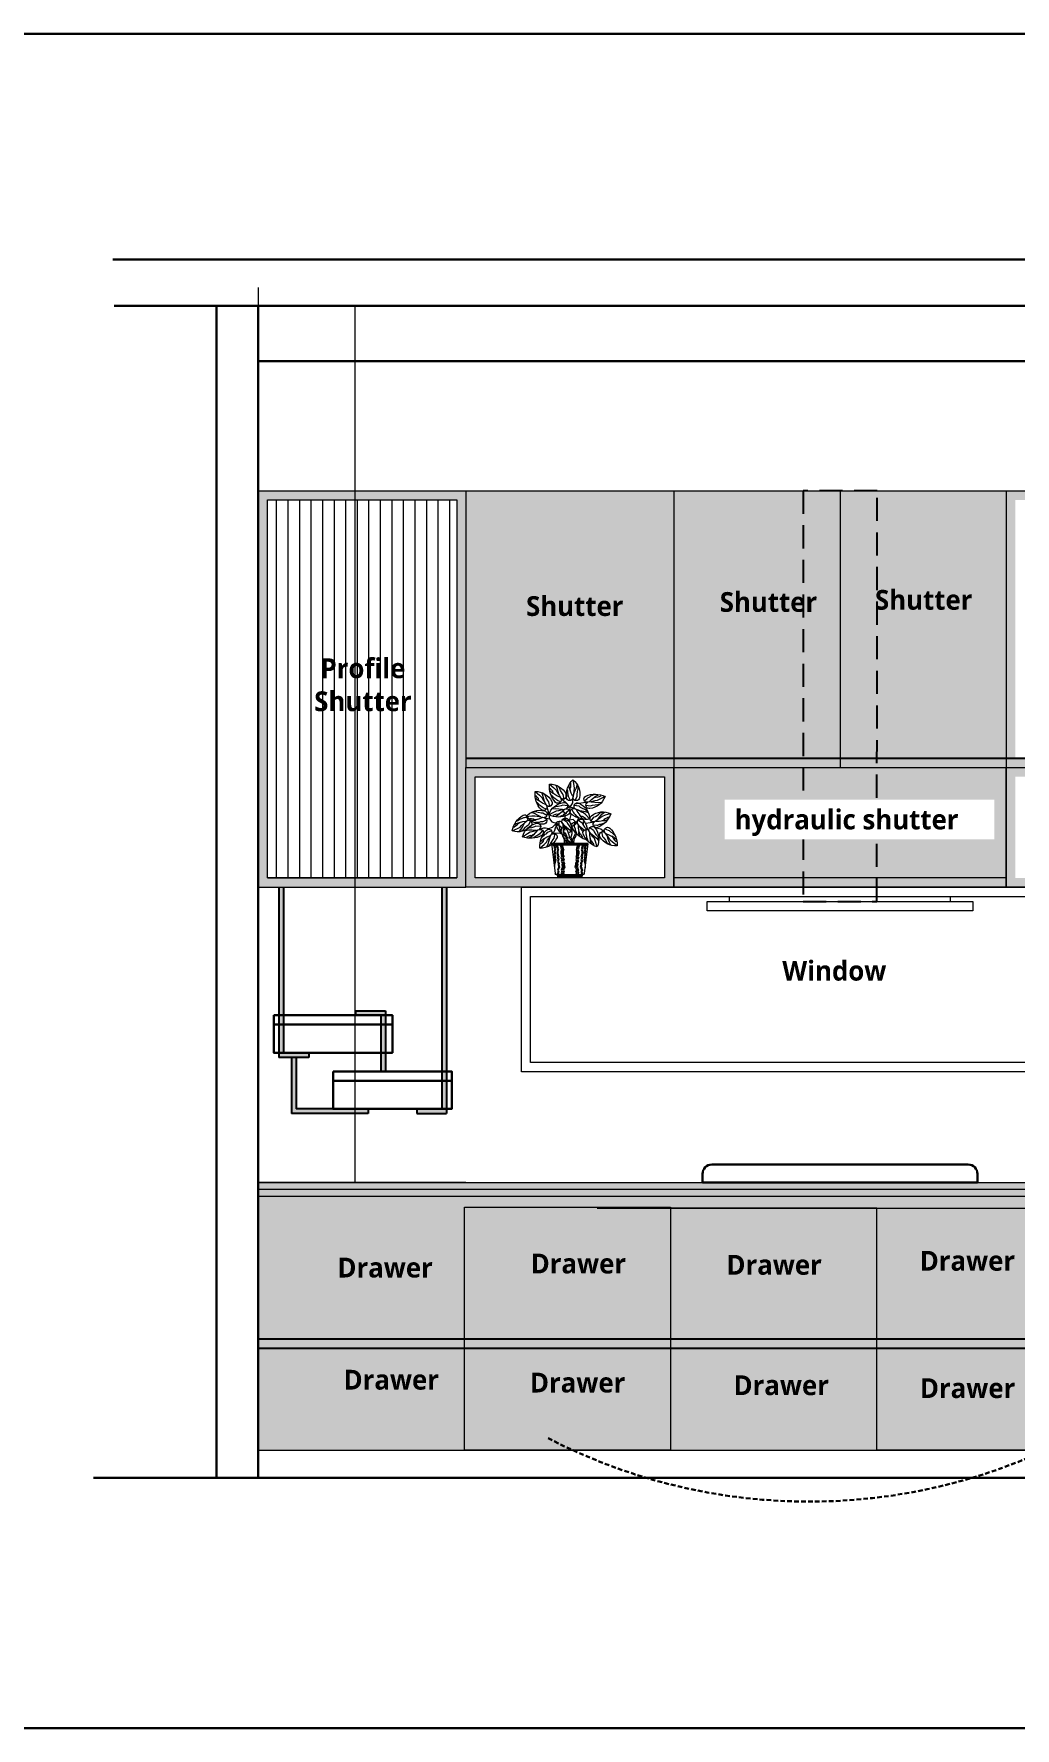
# Model space of a CAD drawing. Header units: millimetres. Extents: x 56222 to 3066687, y -650199 to -121287.
# Drawn here: x 136926.7 to 137033, y -183183.5 to -182999.9 of the extents above; entities that cross this region are included whole.
import ezdxf

# ---------------------------------------------------------------- set-up
doc = ezdxf.new("R2010")
doc.units = ezdxf.units.MM
doc.header["$MEASUREMENT"] = 0
doc.linetypes.add('DASHED', pattern=[0.75, 0.5, -0.25])
doc.linetypes.add('DASHED2', pattern=[0.375, 0.25, -0.125])
for name, color, linetype, lineweight in [('ELEVATION', 250, 'Continuous', 9), ('FIRST FLOOR ( DW_RAIL )', 7, 'Continuous', 9), ('FURNI', 25, 'Continuous', 5), ('FURNITURE', 32, 'Continuous', 9), ('furniture dimensions', 1, 'DASHED', 0), ('GROUND FLOOR  ( DIM )', 7, 'Continuous', 9), ('SECTION ( SLAB PLine )', 104, 'Continuous', 30), ('Text', 7, 'Continuous', 15), ('XX~SLAB ( BEAM )~ ( DIM )', 7, 'Continuous', 9)]:
    doc.layers.add(name, color=color, linetype=linetype, lineweight=lineweight)
doc.layers.add('hatch', color=250, linetype='Continuous', lineweight=9, transparency=0.5)
doc.layers.add('str coll', color=6, linetype='Continuous')
doc.styles.get("Standard").update_dxf_attribs({"font": 'arial.ttf', "height": 6})

# ---------------------------------------------------------------- blocks, each defined once
blk = doc.blocks.new('RH')
at = {"color": 251, "true_color": 0x636466}
for p, q in [((137588.9421, 17688.3348), (137589.1437, 17688.3348)), ((137588.9421, 17688.3348), (137588.9627, 17688.1676)), ((137588.9421, 17688.3303), (137589.1437, 17688.3303)), ((137588.9421, 17688.3259), (137589.1437, 17688.3259)), ((137589.1437, 17688.3348), (137589.1232, 17688.1676)), ((137588.9577, 17688.2147), (137588.9577, 17688.1997)), ((137589.1282, 17688.2147), (137589.1282, 17688.1997)), ((137588.9708, 17688.1603), (137589.1151, 17688.1603))]:
    blk.add_line(p, q, dxfattribs=at)
for points in [[(137589.0132, 17688.5747), (137589.001, 17688.5979), (137589.0017, 17688.6081), (137588.9998, 17688.6246), (137588.996, 17688.6398), (137588.9972, 17688.6537)], [(137589.0226, 17688.6087), (137589.0144, 17688.6271), (137589.0061, 17688.6455), (137589.0017, 17688.6626)], [(137589.0256, 17688.6903), (137589.0201, 17688.6588), (137589.0182, 17688.6417), (137589.0207, 17688.6296), (137589.0226, 17688.6087), (137589.0256, 17688.5897)], [(137589.0252, 17688.5973), (137589.034, 17688.6144), (137589.0404, 17688.6328), (137589.0442, 17688.6398), (137589.0455, 17688.6505), (137589.0455, 17688.6594)], [(137589.0391, 17688.629), (137589.0404, 17688.6429), (137589.0366, 17688.648), (137589.0366, 17688.6607), (137589.0366, 17688.6708)], [(137589.0738, 17688.5824), (137589.0785, 17688.6082), (137589.0853, 17688.6158), (137589.094, 17688.6299), (137589.1004, 17688.6443), (137589.11, 17688.6544)], [(137589.1549, 17688.6657), (137589.1311, 17688.6443), (137589.119, 17688.632), (137589.1136, 17688.621), (137589.1022, 17688.6034), (137589.0928, 17688.5865)], [(137589.1022, 17688.6034), (137589.107, 17688.6229), (137589.1119, 17688.6425), (137589.119, 17688.6587)], [(137588.8465, 17688.5963), (137588.8747, 17688.5811), (137588.8903, 17688.5739), (137588.9025, 17688.5726), (137588.923, 17688.5678), (137588.942, 17688.5647)], [(137588.923, 17688.5678), (137588.903, 17688.5657), (137588.8829, 17688.5637), (137588.8653, 17688.5648)], [(137588.9089, 17688.5898), (137588.8961, 17688.5954), (137588.8901, 17688.5934), (137588.878, 17688.5974), (137588.8684, 17688.6006)], [(137588.9524, 17688.5482), (137588.9265, 17688.5439), (137588.917, 17688.5477), (137588.9008, 17688.5511), (137588.8852, 17688.5522), (137588.8723, 17688.5578)], [(137588.9346, 17688.5667), (137588.9212, 17688.5805), (137588.9057, 17688.5922), (137588.9003, 17688.598), (137588.8904, 17688.6026), (137588.882, 17688.6054)], [(137588.9602, 17688.5719), (137588.9464, 17688.5862), (137588.9424, 17688.5902), (137588.9314, 17688.5951), (137588.9261, 17688.5995), (137588.9167, 17688.6033), (137588.9073, 17688.6071)], [(137588.942, 17688.5647), (137589.0153, 17688.5539)], [(137589.0256, 17688.5897), (137589.0278, 17688.5616), (137589.0321, 17688.5529), (137589.0429, 17688.5386), (137589.0436, 17688.5171), (137589.0364, 17688.497), (137589.0452, 17688.4584)], [(137589.0382, 17688.5747), (137589.0474, 17688.5922), (137589.0499, 17688.5973), (137589.0512, 17688.6093), (137589.0537, 17688.6157), (137589.0543, 17688.6258), (137589.055, 17688.636)], [(137589.0928, 17688.5865), (137589.0639, 17688.5642), (137589.0429, 17688.5386)], [(137589.0934, 17688.567), (137589.1115, 17688.5751), (137589.1166, 17688.5775), (137589.125, 17688.5862), (137589.1309, 17688.5896), (137589.1377, 17688.5972), (137589.1445, 17688.6048)], [(137589.0971, 17688.5928), (137589.1147, 17688.6008), (137589.131, 17688.6113), (137589.1383, 17688.6145), (137589.146, 17688.6222), (137589.1515, 17688.6291)], [(137589.1277, 17688.6091), (137589.1373, 17688.6193), (137589.1374, 17688.6257), (137589.1453, 17688.6356), (137589.1515, 17688.6436)], [(137589.1537, 17688.5418), (137589.1585, 17688.5676), (137589.1652, 17688.5752), (137589.1739, 17688.5893), (137589.1803, 17688.6037), (137589.1899, 17688.6139)], [(137589.2349, 17688.6251), (137589.211, 17688.6037), (137589.1989, 17688.5914), (137589.1935, 17688.5804), (137589.1821, 17688.5628), (137589.1727, 17688.5459)], [(137589.1733, 17688.5264), (137589.1914, 17688.5345), (137589.1965, 17688.5369), (137589.205, 17688.5456), (137589.2109, 17688.5491), (137589.2176, 17688.5566), (137589.2244, 17688.5642)], [(137589.177, 17688.5522), (137589.1946, 17688.5602), (137589.2109, 17688.5708), (137589.2182, 17688.5739), (137589.2259, 17688.5816), (137589.2314, 17688.5886)], [(137589.1821, 17688.5628), (137589.187, 17688.5823), (137589.1918, 17688.6019), (137589.1989, 17688.6181)], [(137589.2076, 17688.5685), (137589.2172, 17688.5787), (137589.2173, 17688.5851), (137589.2252, 17688.595), (137589.2314, 17688.603)], [(137588.8147, 17688.501), (137588.8453, 17688.4919), (137588.8615, 17688.4859), (137588.8711, 17688.4783), (137588.889, 17688.4672), (137588.9046, 17688.456)], [(137588.8634, 17688.4615), (137588.8504, 17688.4666), (137588.8476, 17688.4723), (137588.8362, 17688.478), (137588.8272, 17688.4826)], [(137588.898, 17688.4598), (137588.8788, 17688.4595), (137588.8595, 17688.4621), (137588.8515, 17688.4618), (137588.8413, 17688.4655), (137588.8334, 17688.4695)], [(137588.889, 17688.4672), (137588.8762, 17688.4828), (137588.8635, 17688.4984), (137588.8502, 17688.5101)], [(137588.9236, 17688.4604), (137588.9083, 17688.4817), (137588.8989, 17688.4856), (137588.8851, 17688.4947), (137588.8732, 17688.5049), (137588.8601, 17688.5101)], [(137588.9308, 17688.4712), (137588.9534, 17688.4938), (137588.9664, 17688.5052), (137588.9777, 17688.51), (137588.996, 17688.5204), (137589.0133, 17688.5288)], [(137588.996, 17688.5204), (137588.9762, 17688.5167), (137588.9564, 17688.5129), (137588.9398, 17688.5068)], [(137589.0185, 17688.5476), (137588.9925, 17688.5443), (137588.9845, 17688.5379), (137588.9699, 17688.5301), (137588.9552, 17688.5245), (137588.9445, 17688.5155)], [(137588.9948, 17688.4653), (137588.9735, 17688.4499), (137588.9695, 17688.4406), (137588.9605, 17688.4267), (137588.9503, 17688.4148), (137588.9498, 17688.4135)], [(137588.9887, 17688.4953), (137588.978, 17688.4862), (137588.9717, 17688.4865), (137588.9613, 17688.4792), (137588.953, 17688.4734)], [(137589.0068, 17688.5248), (137588.9978, 17688.5078), (137588.9864, 17688.492), (137588.9828, 17688.4849), (137588.9747, 17688.4777), (137588.9674, 17688.4726)], [(137589.0429, 17688.3947), (137589.0274, 17688.4328), (137589.0092, 17688.445), (137588.991, 17688.4814)], [(137589.0328, 17688.5271), (137589.0236, 17688.5095), (137589.0209, 17688.5045), (137589.0118, 17688.4966), (137589.008, 17688.4909), (137589.0001, 17688.4846), (137588.9921, 17688.4783)], [(137588.9992, 17688.4463), (137589.0234, 17688.4692), (137589.0438, 17688.4646)], [(137589.0133, 17688.5288), (137589.0429, 17688.5386), (137589.0649, 17688.528)], [(137589.0811, 17688.471), (137589.0599, 17688.4556), (137589.0559, 17688.4463), (137589.0468, 17688.4324), (137589.0366, 17688.4205), (137589.0315, 17688.4074)], [(137589.0427, 17688.4551), (137589.0679, 17688.4692), (137589.0679, 17688.5036), (137589.0841, 17688.5177)], [(137589.0466, 17688.5213), (137589.06, 17688.5067), (137589.0639, 17688.5026), (137589.0748, 17688.4974), (137589.0799, 17688.4928), (137589.0893, 17688.4888), (137589.0986, 17688.4848)], [(137589.055, 17688.5448), (137589.081, 17688.5484), (137589.0903, 17688.5444), (137589.1064, 17688.5406), (137589.1221, 17688.5391), (137589.1348, 17688.5332)], [(137589.1596, 17688.4941), (137589.1318, 17688.51), (137589.1164, 17688.5175), (137589.1042, 17688.5192), (137589.0838, 17688.5245), (137589.0649, 17688.528)], [(137589.0722, 17688.5259), (137589.0854, 17688.5118), (137589.1005, 17688.4996), (137589.1058, 17688.4937), (137589.1155, 17688.4889), (137589.1239, 17688.4859)], [(137589.0838, 17688.5245), (137589.1039, 17688.526), (137589.124, 17688.5276), (137589.1416, 17688.526)], [(137589.0974, 17688.5021), (137589.1101, 17688.4962), (137589.1161, 17688.4981), (137589.1281, 17688.4938), (137589.1376, 17688.4904)], [(137589.1851, 17688.4794), (137589.1553, 17688.4724), (137589.1434, 17688.4555), (137589.1078, 17688.4447), (137589.1214, 17688.4254), (137589.1289, 17688.4022), (137589.1444, 17688.3865)], [(137589.1727, 17688.5459), (137589.163, 17688.5137), (137589.1553, 17688.4724)], [(137589.1695, 17688.4911), (137589.1922, 17688.5043), (137589.2023, 17688.5042), (137589.2187, 17688.5069), (137589.2337, 17688.5115), (137589.2477, 17688.5109)], [(137589.1708, 17688.4661), (137589.1888, 17688.4578), (137589.1939, 17688.4555), (137589.206, 17688.4548), (137589.2125, 17688.4526), (137589.2227, 17688.4525), (137589.2328, 17688.4524)], [(137589.2856, 17688.4844), (137589.2539, 17688.4884), (137589.2367, 17688.4894), (137589.2248, 17688.4863), (137589.204, 17688.4833), (137589.1851, 17688.4794)], [(137589.1927, 17688.4802), (137589.2103, 17688.4722), (137589.2289, 17688.4668), (137589.2361, 17688.4633), (137589.2469, 17688.4626), (137589.2558, 17688.463)], [(137589.204, 17688.4833), (137589.2219, 17688.4925), (137589.2399, 17688.5016), (137589.2568, 17688.5069)], [(137589.2251, 17688.4679), (137589.2391, 17688.4673), (137589.2439, 17688.4713), (137589.2566, 17688.472), (137589.2667, 17688.4725)], [(137589.2612, 17688.4609), (137589.2732, 17688.4376), (137589.2819, 17688.4323), (137589.2943, 17688.4212), (137589.3046, 17688.4094), (137589.3167, 17688.4024)], [(137589.2755, 17688.4813), (137589.2952, 17688.4788), (137589.3008, 17688.4779), (137589.3114, 17688.4721), (137589.318, 17688.4705), (137589.3267, 17688.4652), (137589.3353, 17688.4599)], [(137589.363, 17688.4047), (137589.334, 17688.4182), (137589.3189, 17688.4265), (137589.3105, 17688.4355), (137589.2944, 17688.4491), (137589.2806, 17688.4625)], [(137588.7795, 17688.3223), (137588.8048, 17688.3419), (137588.8177, 17688.3533), (137588.824, 17688.3639), (137588.8366, 17688.3807), (137588.8472, 17688.3968)], [(137588.8108, 17688.3767), (137588.8004, 17688.3673), (137588.7998, 17688.361), (137588.7913, 17688.3516), (137588.7845, 17688.3441)], [(137588.8424, 17688.3908), (137588.8243, 17688.3841), (137588.8073, 17688.3748), (137588.7998, 17688.3722), (137588.7916, 17688.365), (137588.7856, 17688.3585)], [(137588.848, 17688.4163), (137588.8294, 17688.4095), (137588.8241, 17688.4075), (137588.815, 17688.3994), (137588.8089, 17688.3964), (137588.8016, 17688.3893), (137588.7943, 17688.3822)], [(137588.8366, 17688.3807), (137588.8304, 17688.3615), (137588.8241, 17688.3423), (137588.8159, 17688.3267)], [(137588.8665, 17688.3995), (137588.8598, 17688.3741), (137588.8525, 17688.367), (137588.8429, 17688.3536), (137588.8355, 17688.3397), (137588.8251, 17688.3303)], [(137588.8472, 17688.3968), (137588.8696, 17688.4146), (137588.9024, 17688.4222)], [(137588.9124, 17688.438), (137588.8926, 17688.4377), (137588.8869, 17688.4377), (137588.8756, 17688.4419), (137588.8688, 17688.4425), (137588.8595, 17688.4465), (137588.8501, 17688.4505)], [(137588.9313, 17688.4245), (137588.9101, 17688.4091), (137588.9061, 17688.3998), (137588.8971, 17688.3859), (137588.8869, 17688.374), (137588.8818, 17688.3609)], [(137588.9246, 17688.3898), (137588.909, 17688.3771), (137588.8934, 17688.3643), (137588.8818, 17688.351)], [(137588.8908, 17688.3155), (137588.8999, 17688.3462), (137588.9059, 17688.3623), (137588.9135, 17688.372), (137588.9246, 17688.3898), (137588.9358, 17688.4055)], [(137588.9553, 17688.4467), (137588.9526, 17688.449), (137588.9046, 17688.456)], [(137588.932, 17688.3989), (137588.9323, 17688.3796), (137588.9297, 17688.3604), (137588.93, 17688.3524), (137588.9263, 17688.3422), (137588.9224, 17688.3343)], [(137588.9537, 17688.4133), (137588.9541, 17688.3935), (137588.9541, 17688.3879), (137588.9499, 17688.3765), (137588.9493, 17688.3697), (137588.9453, 17688.3604), (137588.9414, 17688.351)], [(137588.9543, 17688.3563), (137588.9577, 17688.368)], [(137588.988, 17688.4307), (137588.9724, 17688.4179), (137588.9623, 17688.4096)], [(137588.9669, 17688.4366), (137588.9667, 17688.4369), (137588.9667, 17688.4571)], [(137588.9684, 17688.4008), (137588.9693, 17688.4032), (137588.9769, 17688.4128), (137588.988, 17688.4307), (137588.9992, 17688.4463)], [(137588.9937, 17688.4051), (137588.9886, 17688.3921), (137588.9829, 17688.3893), (137588.9773, 17688.3779), (137588.9727, 17688.3688)], [(137588.9954, 17688.4397), (137588.9957, 17688.4205), (137588.9931, 17688.4012), (137588.9934, 17688.3932), (137588.9897, 17688.383), (137588.9858, 17688.3751)], [(137589.0171, 17688.4541), (137589.0175, 17688.4344), (137589.0175, 17688.4287), (137589.0133, 17688.4173), (137589.0127, 17688.4105), (137589.0087, 17688.4012), (137589.0048, 17688.3918)], [(137589.0056, 17688.3937), (137589.0087, 17688.3769), (137589.0201, 17688.3586), (137589.021, 17688.3348)], [(137589.0286, 17688.3538), (137589.0112, 17688.3904), (137589.0085, 17688.392)], [(137589.0156, 17688.3345), (137589.0286, 17688.3538), (137589.0371, 17688.37)], [(137589.0744, 17688.4363), (137589.0588, 17688.4236), (137589.0432, 17688.4108), (137589.0315, 17688.3975)], [(137589.0406, 17688.362), (137589.0497, 17688.3927), (137589.0556, 17688.4088), (137589.0633, 17688.4185), (137589.0744, 17688.4363), (137589.0856, 17688.452)], [(137589.0453, 17688.3359), (137589.0504, 17688.3428), (137589.0583, 17688.3624), (137589.0712, 17688.3649), (137589.0813, 17688.375)], [(137589.0523, 17688.3333), (137589.078, 17688.3682), (137589.0902, 17688.4005), (137589.0861, 17688.4227), (137589.1145, 17688.445)], [(137589.0558, 17688.3681), (137589.0579, 17688.364), (137589.0629, 17688.3443), (137589.0629, 17688.3351)], [(137589.0801, 17688.4108), (137589.075, 17688.3978), (137589.0693, 17688.3949), (137589.0636, 17688.3836), (137589.0591, 17688.3745)], [(137589.0643, 17688.3769), (137589.0942, 17688.3904), (137589.1266, 17688.3924), (137589.1387, 17688.3843)], [(137589.0679, 17688.4066), (137589.076, 17688.4349), (137589.0902, 17688.4591)], [(137589.0817, 17688.4454), (137589.082, 17688.4261), (137589.0795, 17688.4069), (137589.0798, 17688.3989), (137589.0761, 17688.3887), (137589.0721, 17688.3808)], [(137589.1035, 17688.4598), (137589.1039, 17688.44), (137589.1039, 17688.4344), (137589.0996, 17688.423), (137589.0991, 17688.4162), (137589.0951, 17688.4069), (137589.0911, 17688.3975)], [(137589.2134, 17688.413), (137589.1868, 17688.4224), (137589.1772, 17688.4219), (137589.1597, 17688.4178), (137589.1397, 17688.4258), (137589.1242, 17688.4405), (137589.1108, 17688.4456)], [(137589.1252, 17688.39), (137589.1307, 17688.3644), (137589.1377, 17688.357), (137589.1468, 17688.3431), (137589.1536, 17688.329), (137589.1635, 17688.3191)], [(137589.1444, 17688.406), (137589.1627, 17688.3984), (137589.1679, 17688.3961), (137589.1766, 17688.3877), (137589.1826, 17688.3845), (137589.1896, 17688.3771), (137589.1965, 17688.3697)], [(137589.2088, 17688.3091), (137589.1843, 17688.3298), (137589.1719, 17688.3417), (137589.1661, 17688.3526), (137589.1542, 17688.3699), (137589.1444, 17688.3865)], [(137589.1489, 17688.3803), (137589.1667, 17688.3728), (137589.1833, 17688.3628), (137589.1907, 17688.3598), (137589.1986, 17688.3524), (137589.2042, 17688.3456)], [(137589.1542, 17688.3699), (137589.1596, 17688.3505), (137589.1651, 17688.3311), (137589.1726, 17688.3151)], [(137589.1946, 17688.4076), (137589.207, 17688.3921), (137589.2106, 17688.3878), (137589.2211, 17688.3818), (137589.2259, 17688.3769), (137589.235, 17688.3722), (137589.244, 17688.3676)], [(137589.2047, 17688.4305), (137589.2308, 17688.4323), (137589.2399, 17688.4276), (137589.2557, 17688.4227), (137589.2712, 17688.4201), (137589.2835, 17688.4134)], [(137589.3055, 17688.3726), (137589.2789, 17688.3904), (137589.264, 17688.399), (137589.252, 17688.4015), (137589.232, 17688.4082), (137589.2134, 17688.413)], [(137589.2206, 17688.4104), (137589.2327, 17688.3954), (137589.247, 17688.3822), (137589.2518, 17688.3759), (137589.2612, 17688.3705), (137589.2693, 17688.3669)], [(137589.232, 17688.4082), (137589.2522, 17688.4084), (137589.2723, 17688.4085), (137589.2898, 17688.4057)], [(137589.244, 17688.3849), (137589.2563, 17688.3782), (137589.2624, 17688.3796), (137589.274, 17688.3745), (137589.2833, 17688.3704)], [(137589.2866, 17688.4577), (137589.3057, 17688.4551), (137589.3244, 17688.4498), (137589.3323, 17688.4489), (137589.3418, 17688.4437), (137589.3491, 17688.4386)], [(137589.2944, 17688.4491), (137589.3048, 17688.4317), (137589.3151, 17688.4144), (137589.3265, 17688.401)], [(137589.3205, 17688.4509), (137589.3327, 17688.4439), (137589.3346, 17688.4379), (137589.345, 17688.4306), (137589.3533, 17688.4248)], [(137588.9303, 17688.3643), (137588.9252, 17688.3513), (137588.9195, 17688.3484), (137588.9139, 17688.3371), (137588.9093, 17688.328)], [(137588.9516, 17688.3234), (137588.957, 17688.3148), (137588.9538, 17688.3094), (137588.9575, 17688.2996), (137588.9543, 17688.2899), (137588.957, 17688.2791), (137588.9527, 17688.2705), (137588.957, 17688.2618), (137588.9538, 17688.2488), (137588.9592, 17688.2413), (137588.9555, 17688.2258)], [(137588.9565, 17688.3256), (137588.9619, 17688.3169), (137588.9586, 17688.3115), (137588.9624, 17688.3018), (137588.9592, 17688.2921), (137588.9619, 17688.2813), (137588.9575, 17688.2726), (137588.9619, 17688.264), (137588.9586, 17688.251), (137588.964, 17688.2434), (137588.957, 17688.2136)], [(137588.9666, 17688.3259), (137588.972, 17688.3097), (137588.9708, 17688.3062), (137588.9743, 17688.2998), (137588.9708, 17688.2922), (137588.9708, 17688.2823), (137588.972, 17688.2695), (137588.9761, 17688.2619), (137588.9714, 17688.2561), (137588.9761, 17688.2433), (137588.9726, 17688.2357), (137588.9778, 17688.2246), (137588.9766, 17688.2159), (137588.9801, 17688.2037), (137588.9761, 17688.1967), (137588.9726, 17688.1868), (137588.9766, 17688.1792), (137588.9726, 17688.1734), (137588.9755, 17688.1675), (137588.9702, 17688.164), (137588.9726, 17688.1606)], [(137588.9712, 17688.3259), (137588.9766, 17688.3097), (137588.9755, 17688.3062), (137588.979, 17688.2998), (137588.9755, 17688.2922), (137588.9755, 17688.2823), (137588.9766, 17688.2695), (137588.9807, 17688.2619), (137588.9761, 17688.2561), (137588.9807, 17688.2433), (137588.9772, 17688.2357), (137588.9825, 17688.2246), (137588.9813, 17688.2159), (137588.9848, 17688.2037), (137588.9807, 17688.1967), (137588.9772, 17688.1868), (137588.9813, 17688.1792), (137588.9772, 17688.1734), (137588.9801, 17688.1675), (137588.9749, 17688.164), (137588.9772, 17688.1606)], [(137588.9878, 17688.3259), (137588.9932, 17688.3097), (137588.9921, 17688.3062), (137588.9956, 17688.2998), (137588.9921, 17688.2922), (137588.9921, 17688.2823), (137588.9932, 17688.2695), (137588.9973, 17688.2619), (137588.9926, 17688.2561), (137588.9973, 17688.2433), (137588.9938, 17688.2357), (137588.9991, 17688.2246), (137588.9979, 17688.2159), (137589.0014, 17688.2037), (137588.9973, 17688.1967), (137588.9938, 17688.1868), (137588.9979, 17688.1792), (137588.9938, 17688.1734), (137588.9967, 17688.1675), (137588.9915, 17688.164), (137588.9938, 17688.1606)], [(137588.9954, 17688.3259), (137589.0008, 17688.3097), (137588.9996, 17688.3062), (137589.0031, 17688.2998), (137588.9996, 17688.2922), (137588.9996, 17688.2823), (137589.0008, 17688.2695), (137589.0049, 17688.2619), (137589.0002, 17688.2561), (137589.0049, 17688.2433), (137589.0014, 17688.2357), (137589.0066, 17688.2246), (137589.0055, 17688.2159), (137589.009, 17688.2037), (137589.0049, 17688.1967), (137589.0014, 17688.1868), (137589.0055, 17688.1792), (137589.0014, 17688.1734), (137589.0043, 17688.1675), (137588.9991, 17688.164), (137589.0014, 17688.1606)], [(137589.0001, 17688.3259), (137589.0055, 17688.3097), (137589.0043, 17688.3062), (137589.0078, 17688.2998), (137589.0043, 17688.2922), (137589.0043, 17688.2823), (137589.0055, 17688.2695), (137589.0096, 17688.2619), (137589.0049, 17688.2561), (137589.0096, 17688.2433), (137589.0061, 17688.2357), (137589.0113, 17688.2246), (137589.0101, 17688.2159), (137589.0136, 17688.2037), (137589.0096, 17688.1967), (137589.0061, 17688.1868), (137589.0101, 17688.1792), (137589.0061, 17688.1734), (137589.009, 17688.1675), (137589.0037, 17688.164), (137589.0061, 17688.1606)], [(137589.021, 17688.3348), (137589.0218, 17688.3354)], [(137589.0406, 17688.362), (137589.0327, 17688.346), (137589.03, 17688.3348)], [(137589.0376, 17688.342), (137589.0368, 17688.3348)], [(137589.073, 17688.3512), (137589.0703, 17688.3288), (137589.0704, 17688.3282)], [(137589.0841, 17688.3259), (137589.0787, 17688.3097), (137589.0799, 17688.3062), (137589.0764, 17688.2998), (137589.0799, 17688.2922), (137589.0799, 17688.2823), (137589.0787, 17688.2695), (137589.0746, 17688.2619), (137589.0793, 17688.2561), (137589.0746, 17688.2433), (137589.0781, 17688.2357), (137589.0729, 17688.2246), (137589.074, 17688.2159), (137589.0705, 17688.2037), (137589.0746, 17688.1967), (137589.0781, 17688.1868), (137589.074, 17688.1792), (137589.0781, 17688.1734), (137589.0752, 17688.1675), (137589.0805, 17688.164), (137589.0781, 17688.1606)], [(137589.0763, 17688.3649), (137589.0737, 17688.351), (137589.0744, 17688.3428), (137589.0712, 17688.3359)], [(137589.0888, 17688.3259), (137589.0834, 17688.3097), (137589.0845, 17688.3062), (137589.081, 17688.2998), (137589.0845, 17688.2922), (137589.0845, 17688.2823), (137589.0834, 17688.2695), (137589.0793, 17688.2619), (137589.0839, 17688.2561), (137589.0793, 17688.2433), (137589.0828, 17688.2357), (137589.0775, 17688.2246), (137589.0787, 17688.2159), (137589.0752, 17688.2037), (137589.0793, 17688.1967), (137589.0828, 17688.1868), (137589.0787, 17688.1792), (137589.0828, 17688.1734), (137589.0799, 17688.1675), (137589.0851, 17688.164), (137589.0828, 17688.1606)], [(137589.0964, 17688.3259), (137589.0909, 17688.3097), (137589.0921, 17688.3062), (137589.0886, 17688.2998), (137589.0921, 17688.2922), (137589.0921, 17688.2823), (137589.0909, 17688.2695), (137589.0869, 17688.2619), (137589.0915, 17688.2561), (137589.0869, 17688.2433), (137589.0904, 17688.2357), (137589.0851, 17688.2246), (137589.0863, 17688.2159), (137589.0828, 17688.2037), (137589.0869, 17688.1967), (137589.0904, 17688.1868), (137589.0863, 17688.1792), (137589.0904, 17688.1734), (137589.0874, 17688.1675), (137589.0927, 17688.164), (137589.0904, 17688.1606)], [(137589.1129, 17688.3259), (137589.1075, 17688.3097), (137589.1087, 17688.3062), (137589.1052, 17688.2998), (137589.1087, 17688.2922), (137589.1087, 17688.2823), (137589.1075, 17688.2695), (137589.1034, 17688.2619), (137589.1081, 17688.2561), (137589.1034, 17688.2433), (137589.1069, 17688.2357), (137589.1017, 17688.2246), (137589.1029, 17688.2159), (137589.0994, 17688.2037), (137589.1034, 17688.1967), (137589.1069, 17688.1868), (137589.1029, 17688.1792), (137589.1069, 17688.1734), (137589.104, 17688.1675), (137589.1093, 17688.164), (137589.1069, 17688.1606)], [(137589.1176, 17688.3259), (137589.1122, 17688.3097), (137589.1134, 17688.3062), (137589.1099, 17688.2998), (137589.1134, 17688.2922), (137589.1134, 17688.2823), (137589.1122, 17688.2695), (137589.1081, 17688.2619), (137589.1128, 17688.2561), (137589.1081, 17688.2433), (137589.1116, 17688.2357), (137589.1064, 17688.2246), (137589.1075, 17688.2159), (137589.104, 17688.2037), (137589.1081, 17688.1967), (137589.1116, 17688.1868), (137589.1075, 17688.1792), (137589.1116, 17688.1734), (137589.1087, 17688.1675), (137589.1139, 17688.164), (137589.1116, 17688.1606)], [(137589.1277, 17688.3256), (137589.1223, 17688.3169), (137589.1255, 17688.3115), (137589.1218, 17688.3018), (137589.125, 17688.2921), (137589.1223, 17688.2813), (137589.1266, 17688.2726), (137589.1223, 17688.264), (137589.1255, 17688.251), (137589.1201, 17688.2434), (137589.1272, 17688.2136)], [(137589.1326, 17688.3234), (137589.1272, 17688.3148), (137589.1304, 17688.3094), (137589.1266, 17688.2996), (137589.1299, 17688.2899), (137589.1272, 17688.2791), (137589.1315, 17688.2705), (137589.1272, 17688.2618), (137589.1304, 17688.2488), (137589.125, 17688.2413), (137589.1287, 17688.2258)], [(137589.1799, 17688.3649), (137589.1898, 17688.355), (137589.1901, 17688.3486), (137589.1982, 17688.3389), (137589.2047, 17688.3311)]]:
    blk.add_lwpolyline(points, dxfattribs=at)
for points in [[(137589.041, 17688.3424, 0.139974), (137589.0626, 17688.3716)], [(137589.03, 17688.3348, -0.287945), (137589.044, 17688.3425, -0.484187)]]:
    blk.add_lwpolyline(points, format="xyb", dxfattribs=at)
for points in [[(137588.9738, 17688.1603), (137588.9738, 17688.1565, 0.269011), (137588.9806, 17688.1433), (137589.1036, 17688.1433, 0.269011), (137589.1104, 17688.1565), (137589.1104, 17688.1603)], [(137588.9772, 17688.1569), (137588.9772, 17688.1564, 0.24889), (137588.9816, 17688.1467), (137589.1025, 17688.1467, 0.24889), (137589.107, 17688.1564), (137589.107, 17688.1569)]]:
    blk.add_lwpolyline(points, format="xyb", close=True, dxfattribs=at)
for centre, radius, start, end in [((137589.0867, 17688.6104), 0.1006, 127.41045, 191.89887), ((137588.938, 17688.6018), 0.1245, 354.40697, 45.28532), ((137589.1537, 17688.5651), 0.1006, 89.28598, 153.7744), ((137589.0314, 17688.6502), 0.1245, 316.2825, 7.16085), ((137588.903, 17688.4854), 0.1245, 66.13793, 117.01628), ((137588.9415, 17688.6293), 0.1006, 199.14142, 263.62983), ((137588.9335, 17688.5479), 0.0189, 260.34384, 63.11809), ((137589.0312, 17688.4668), 0.1006, 112.98355, 177.47196), ((137588.9454, 17688.5827), 0.0183, 259.37325, 64.08869), ((137589.007, 17688.5925), 0.0189, 188.61288, 351.38712), ((137589.0003, 17688.5425), 0.0189, 313.49529, 116.26954), ((137589.0438, 17688.5921), 0.0183, 187.64228, 352.35772), ((137589.0738, 17688.5446), 0.0189, 78.93765, 241.7119), ((137589.0799, 17688.6003), 0.0189, 150.48841, 313.26266), ((137589.0639, 17688.4635), 0.1006, 17.73522, 82.22364), ((137589.1086, 17688.5772), 0.0183, 149.51781, 314.23325), ((137589.1598, 17688.5597), 0.0189, 150.48841, 313.26266), ((137589.2336, 17688.5245), 0.1006, 89.28598, 153.7744), ((137589.1113, 17688.6096), 0.1245, 316.2825, 7.16085), ((137588.8587, 17688.4106), 0.1006, 51.4742, 115.96262), ((137588.933, 17688.5397), 0.1245, 198.08776, 248.96611), ((137588.9105, 17688.4739), 0.0189, 251.98595, 54.76019), ((137588.9532, 17688.5937), 0.1245, 259.5971, 310.47545), ((137589.0446, 17688.4005), 0.1006, 141.56328, 173.15893), ((137588.9813, 17688.4521), 0.0189, 342.07502, 144.84927), ((137589.0217, 17688.5125), 0.0183, 312.52469, 117.24013), ((137589.131, 17688.4062), 0.1006, 141.56328, 206.05169), ((137589.0611, 17688.5101), 0.0183, 77.96705, 242.68249), ((137589.0676, 17688.4578), 0.0189, 342.07502, 144.84927), ((137589.1058, 17688.6064), 0.1245, 244.73174, 295.61009), ((137589.187, 17688.4981), 0.0189, 101.46123, 264.23547), ((137589.1885, 17688.5366), 0.0183, 149.51781, 314.23325), ((137589.1885, 17688.4613), 0.0183, 100.49063, 265.20607), ((137589.2089, 17688.4194), 0.1006, 40.2588, 104.74722), ((137589.1929, 17688.5675), 0.1245, 267.25532, 318.13367), ((137589.2722, 17688.4456), 0.0189, 63.56473, 226.33897), ((137589.293, 17688.4759), 0.0183, 62.59413, 227.30957), ((137589.2402, 17688.3838), 0.1245, 9.66653, 60.54488), ((137588.9038, 17688.3289), 0.1245, 132.15049, 183.02884), ((137588.788, 17688.4225), 0.1006, 265.15398, 329.64239), ((137588.8321, 17688.4072), 0.0183, 325.38581, 130.10124), ((137588.8591, 17688.3821), 0.0189, 326.3564, 129.13065), ((137588.9812, 17688.3597), 0.1006, 141.56328, 206.05169), ((137588.8943, 17688.4408), 0.0183, 251.01535, 55.73079), ((137588.852, 17688.4338), 0.1245, 288.17683, 339.05518), ((137588.9178, 17688.4113), 0.0189, 342.07502, 144.84927), ((137588.951, 17688.3952), 0.0183, 341.10442, 145.81986), ((137588.9154, 17688.4746), 0.1245, 288.17683, 339.05518), ((137589.0144, 17688.436), 0.0183, 341.10442, 145.81986), ((137589.0018, 17688.4803), 0.1245, 288.17683, 339.05518), ((137589.1007, 17688.4417), 0.0183, 341.10442, 145.81986), ((137589.1319, 17688.3724), 0.0189, 48.38551, 211.15976), ((137589.1599, 17688.3962), 0.0183, 47.41492, 212.13036), ((137589.0848, 17688.3211), 0.1245, 354.48732, 45.36567), ((137589.2083, 17688.3954), 0.0183, 73.95277, 238.66821), ((137589.2597, 17688.4884), 0.1245, 240.71746, 291.59581), ((137589.2235, 17688.429), 0.0189, 74.92337, 237.69762), ((137589.2078, 17688.3488), 0.1006, 13.72094, 78.20936), ((137589.3327, 17688.5006), 0.1006, 223.05298, 287.5414), ((137589.0446, 17688.4005), 0.1006, 203.60098, 206.05169), ((137589.2046, 17688.4096), 0.1006, 207.87377, 272.36219), ((137588.9708, 17688.1685), 0.00816, 186.20577, 270), ((137589.1151, 17688.1685), 0.00816, 270, 353.79423)]:
    blk.add_arc(centre, radius, start, end, dxfattribs=at)

msp = doc.modelspace()

# ---------------------------------------------------------------- hatches: boundary and pattern name
at = {"layer": 'FURNITURE', "lineweight": 0, "true_color": 0xc7c8ca, "transparency": 33554600}
h = msp.add_hatch(color=9, dxfattribs=at)
h.dxf.hatch_style = 1
h.paths.add_polyline_path([(136996.036, -183049.406), (136973.536, -183049.406), (136973.536, -183078.406), (136996.036, -183078.406)])
h.paths.add_polyline_path([(136979.504, -183064.359), (136990.994, -183064.359)], flags=16)
h = msp.add_hatch(color=9, dxfattribs=at)
h.dxf.hatch_style = 1
h.paths.add_polyline_path([(137010.056, -183049.406), (136996.036, -183049.406), (136996.036, -183078.406), (137010.043, -183078.406)])
h.paths.add_polyline_path([(137014.056, -183049.406), (137010.056, -183049.406), (137010.043, -183078.406), (137014.056, -183078.406)])
h.paths.add_polyline_path([(137018.056, -183049.406), (137014.056, -183049.406), (137014.056, -183078.406), (137018.043, -183078.406)])
h.paths.add_polyline_path([(137032.036, -183049.406), (137018.056, -183049.406), (137018.043, -183078.406), (137032.036, -183078.406)])
h = msp.add_hatch(dxfattribs=at)
h.set_pattern_fill('ANSI31', color=9, scale=10, angle=45)
h.set_pattern_definition([(90, (-13833.2177, -2193.0771), (-1.25, 0), [])])
h.paths.add_polyline_path([(136972.536, -183050.406), (136961.536, -183050.406), (136961.536, -183091.362), (136972.536, -183091.362)])
h.paths.add_polyline_path([(136961.536, -183050.406), (136952.036, -183050.406), (136952.036, -183091.362), (136961.536, -183091.362)])
at = {"layer": 'FURNITURE', "lineweight": 0, "true_color": 0xc8a668, "transparency": 33554687}
h = msp.add_hatch(color=43, dxfattribs=at)
h.dxf.hatch_style = 1
h.paths.add_polyline_path([(136993.747, -183091.362), (136976.101, -183091.362), (136976.101, -183092.362), (136993.747, -183092.362)], flags=17)
h.paths.add_polyline_path([(136996.036, -183079.406), (136973.536, -183079.406), (136973.536, -183092.362), (136976.101, -183092.362), (136976.101, -183091.362), (136974.536, -183091.362), (136974.536, -183080.406), (136995.036, -183080.406), (136995.036, -183091.362), (136993.747, -183091.362), (136993.747, -183092.362), (136996.036, -183092.362)])
at = {"layer": 'FURNITURE', "lineweight": 0, "true_color": 0xc7c8ca, "transparency": 33554600}
h = msp.add_hatch(color=9, dxfattribs=at)
h.dxf.hatch_style = 1
h.paths.add_polyline_path([(137010.043, -183079.406), (136996.036, -183079.406), (136996.036, -183091.362), (137010.037, -183091.362)])
h.paths.add_polyline_path([(137018.043, -183079.406), (137010.043, -183079.406), (137010.036, -183091.362), (137018.036, -183091.362)])
h.paths.add_polyline_path([(137032.036, -183079.406), (137018.043, -183079.406), (137018.037, -183091.362), (137032.036, -183091.362)])
at = {"layer": 'FURNITURE', "lineweight": 0, "true_color": 0x000000, "transparency": 33554687}
h = msp.add_hatch(color=18, dxfattribs=at)
h.dxf.hatch_style = 1
h.paths.add_polyline_path([(136953.782, -183093.362), (136953.282, -183093.362), (136953.282, -183106.251), (136953.782, -183106.251)])
h.paths.add_polyline_path([(136953.782, -183106.251), (136953.282, -183106.251), (136953.282, -183107.251), (136953.782, -183107.251)])
h.paths.add_polyline_path([(136953.782, -183107.251), (136953.282, -183107.251), (136953.282, -183110.308), (136953.782, -183110.308)])
h.paths.add_polyline_path([(136956.512, -183110.308), (136953.782, -183110.308), (136953.282, -183110.308), (136953.282, -183110.808), (136956.512, -183110.808)])
h.paths.add_polyline_path([(136955.147, -183110.808), (136954.647, -183110.808), (136954.647, -183116.894), (136962.937, -183116.894), (136962.937, -183116.394), (136955.147, -183116.394)])
h.paths.add_polyline_path([(136971.428, -183116.394), (136968.198, -183116.394), (136968.198, -183116.894), (136971.428, -183116.894)])
h.paths.add_polyline_path([(136971.428, -183113.362), (136970.928, -183113.362), (136970.928, -183116.394), (136971.428, -183116.394)])
h.paths.add_polyline_path([(136971.428, -183112.362), (136970.928, -183112.362), (136970.928, -183113.337), (136971.428, -183113.337)])
h.paths.add_polyline_path([(136971.428, -183094.362), (136970.928, -183094.362), (136970.928, -183112.337), (136971.428, -183112.337)])
h.paths.add_polyline_path([(136971.428, -183093.362), (136970.928, -183093.362), (136970.928, -183094.362), (136971.428, -183094.362)])
h.paths.add_polyline_path([(136971.428, -183092.362), (136970.928, -183092.362), (136970.928, -183093.362), (136971.428, -183093.362)])
h.paths.add_polyline_path([(136953.782, -183092.362), (136953.282, -183092.362), (136953.282, -183093.362), (136953.782, -183093.362)])
h = msp.add_hatch(color=18, dxfattribs=at)
h.dxf.hatch_style = 1
h.paths.add_polyline_path([(136964.818, -183105.751), (136961.568, -183105.751), (136961.568, -183106.251), (136964.318, -183106.251), (136964.818, -183106.251)])
h.paths.add_polyline_path([(136964.818, -183106.251), (136964.318, -183106.251), (136964.318, -183107.251), (136964.818, -183107.251)])
h.paths.add_polyline_path([(136964.818, -183107.251), (136964.318, -183107.251), (136964.318, -183110.308), (136964.818, -183110.308)])
h.paths.add_polyline_path([(136964.818, -183110.308), (136964.318, -183110.308), (136964.318, -183112.362), (136964.818, -183112.362)])
at = {"layer": 'FURNITURE', "lineweight": 0, "true_color": 0x636466, "transparency": 33554687}
h = msp.add_hatch(color=251, dxfattribs=at)
h.dxf.hatch_style = 1
h.paths.add_polyline_path([(137080.036, -183124.362), (137054.788, -183124.362), (137054.788, -183125.112), (137080.036, -183125.112)])
h.paths.add_polyline_path([(137054.788, -183124.362), (136951.036, -183124.362), (136951.036, -183125.112), (137054.788, -183125.112)])
at = {"layer": 'FURNITURE', "lineweight": 0, "true_color": 0x939598, "transparency": 33554687}
h = msp.add_hatch(color=252, dxfattribs=at)
h.dxf.hatch_style = 1
h.paths.add_polyline_path([(137080.036, -183125.112), (137054.788, -183125.112), (137054.788, -183125.861), (137080.036, -183125.861)])
h.paths.add_polyline_path([(137054.788, -183125.112), (136951.036, -183125.112), (136951.036, -183125.861), (137054.788, -183125.861)])
at = {"layer": 'FURNITURE', "lineweight": 0, "true_color": 0xc8a668, "transparency": 33554687}
h = msp.add_hatch(color=43, dxfattribs=at)
h.dxf.hatch_style = 1
h.paths.add_polyline_path([(137040.348, -183127.15), (137018.02, -183127.15), (137018.02, -183141.31), (137040.348, -183141.31)], flags=17)
h.paths.add_polyline_path([(137040.348, -183142.31), (137018.02, -183142.31), (137018.02, -183153.362), (137040.348, -183153.362)], flags=17)
h.paths.add_polyline_path([(137018.02, -183127.15), (136995.692, -183127.15), (136995.692, -183141.31), (137014.036, -183141.31), (137018.02, -183141.31)], flags=17)
h.paths.add_polyline_path([(137018.02, -183142.31), (137014.036, -183142.31), (136995.692, -183142.31), (136995.692, -183153.362), (137018.02, -183153.362)], flags=17)
h.paths.add_polyline_path([(136995.692, -183127.15), (136987.725, -183127.15), (136973.364, -183127.021), (136973.364, -183153.362), (136995.692, -183153.362)], flags=17)
h.paths.add_polyline_path([(136973.364, -183127.021), (136995.692, -183127.021), (137053.037, -183127.15), (137053.037, -183126.862), (137054.036, -183126.862), (137054.036, -183127.15), (137054.657, -183127.15, 0.31433), (137054.788, -183126.962), (137054.788, -183125.862), (137054.788, -183125.861), (136951.036, -183125.861), (136951.036, -183127.15), (136951.036, -183153.362), (136973.364, -183153.362)])
at = {"layer": 'FURNITURE', "lineweight": 0, "true_color": 0x000000, "transparency": 33554687}
h = msp.add_hatch(color=18, dxfattribs=at)
h.dxf.hatch_style = 1
edge = h.paths.add_edge_path()
edge.add_line((137054.788, -183125.862), (137054.788, -183125.861))
edge.add_line((137054.788, -183125.861), (136951.036, -183125.861))
edge.add_line((136951.036, -183125.861), (136951.036, -183127.15))
edge.add_line((136951.036, -183127.15), (137053.037, -183127.15))
edge.add_line((137053.037, -183127.15), (137053.037, -183126.862))
edge.add_line((137053.037, -183126.862), (137054.036, -183126.862))
edge.add_line((137054.036, -183126.862), (137054.036, -183127.15))
edge.add_line((137054.036, -183127.15), (137054.657, -183127.15))
edge.add_arc((137054.588, -183126.962), 0.2, 290.20201, 360)
edge.add_line((137054.788, -183126.962), (137054.788, -183125.862))
h = msp.add_hatch(color=18, dxfattribs=at)
h.dxf.hatch_style = 1
h.paths.add_polyline_path([(137040.348, -183141.31), (137014.036, -183141.31), (137014.036, -183142.31), (137040.348, -183142.31)])
h.paths.add_polyline_path([(137014.036, -183141.31), (136951.036, -183141.31), (136951.036, -183142.31), (137014.036, -183142.31)])
at = {"layer": 'hatch', "lineweight": 0, "true_color": 0x000000, "transparency": 33554687}
h = msp.add_hatch(color=18, dxfattribs=at)
h.dxf.hatch_style = 1
h.paths.add_polyline_path([(136973.536, -183049.406), (136961.536, -183049.406), (136961.536, -183050.406), (136972.536, -183050.406), (136972.536, -183091.362), (136961.536, -183091.362), (136961.536, -183092.362), (136973.536, -183092.362), (136973.536, -183079.406)])
h.paths.add_polyline_path([(136961.536, -183049.406), (136951.036, -183049.406), (136951.036, -183092.362), (136961.536, -183092.362), (136961.536, -183091.362), (136952.036, -183091.362), (136952.036, -183050.406), (136961.536, -183050.406)])
h.paths.add_polyline_path([(136996.036, -183078.406), (136973.536, -183078.406), (136973.536, -183079.406), (136996.036, -183079.406)])
h.paths.add_polyline_path([(137010.043, -183078.406), (136996.036, -183078.406), (136996.036, -183079.406), (137010.043, -183079.406)])
h.paths.add_polyline_path([(137014.056, -183078.406), (137010.043, -183078.406), (137010.043, -183079.406), (137014.056, -183079.406)])
h.paths.add_polyline_path([(137018.043, -183078.406), (137014.056, -183078.406), (137014.056, -183079.406), (137018.043, -183079.406)])
h.paths.add_polyline_path([(137032.036, -183078.406), (137018.043, -183078.406), (137018.043, -183079.406), (137032.036, -183079.406)])
h.paths.add_polyline_path([(137056.036, -183078.406), (137032.036, -183078.406), (137032.036, -183079.406), (137056.036, -183079.406)])
h.paths.add_polyline_path([(137074.036, -183078.406), (137057.036, -183078.406), (137056.036, -183078.406), (137056.036, -183079.406), (137074.036, -183079.406)])
h.paths.add_polyline_path([(137080.036, -183078.406), (137074.036, -183078.406), (137074.036, -183079.406), (137080.036, -183079.406)])
h = msp.add_hatch(color=18, dxfattribs=at)
h.dxf.hatch_style = 1
h.paths.add_polyline_path([(137033.036, -183050.406), (137055.036, -183050.406), (137055.036, -183078.406), (137056.036, -183078.406), (137056.036, -183049.406), (137032.036, -183049.406), (137032.036, -183078.406), (137033.036, -183078.406)])
h.paths.add_polyline_path([(137057.036, -183050.406), (137074.036, -183050.406), (137074.036, -183049.406), (137056.036, -183049.406), (137056.036, -183078.406), (137057.036, -183078.406)])
h.paths.add_polyline_path([(137074.036, -183091.362), (137033.036, -183091.362), (137033.036, -183080.406), (137074.036, -183080.406), (137074.036, -183079.406), (137032.036, -183079.406), (137032.036, -183092.362), (137074.036, -183092.362)])
h.paths.add_polyline_path([(137080.036, -183079.406), (137074.036, -183079.406), (137074.036, -183080.406), (137079.036, -183080.406), (137079.036, -183091.362), (137074.036, -183091.362), (137074.036, -183092.362), (137080.036, -183092.362)])
h = msp.add_hatch(color=18, dxfattribs=at)
h.dxf.hatch_style = 1
h.paths.add_polyline_path([(137010.037, -183091.362), (136996.036, -183091.362), (136996.036, -183092.362), (137010.037, -183092.362)])
h.paths.add_polyline_path([(137018.037, -183091.362), (137010.037, -183091.362), (137010.037, -183092.362), (137018.037, -183092.362)])
h.paths.add_polyline_path([(137032.036, -183091.362), (137018.037, -183091.362), (137018.037, -183092.362), (137032.036, -183092.362)])

# ---------------------------------------------------------------- linework, layer by layer
at = {"layer": 'ELEVATION', "color": 252, "lineweight": 0, "true_color": 0x939598, "transparency": 33554613}
msp.add_line((136961.536, -183124.362), (136961.536, -183029.362), dxfattribs=at)
at = {"layer": 'ELEVATION', "lineweight": 30}
msp.add_lwpolyline([(136999.147, -183124.362), (136999.147, -183123.426, -0.4142136), (137000.147, -183122.426), (137027.926, -183122.426, -0.4142136), (137028.926, -183123.426), (137028.926, -183124.362)], format="xyb", close=True, dxfattribs=at)
at = {"layer": 'FIRST FLOOR ( DW_RAIL )', "lineweight": 0}
msp.add_line((136951.036, -183027.384), (136951.036, -183092.362), dxfattribs=at)
at = {"layer": 'FURNI', "lineweight": 0}
for p, q in [((136952.036, -183091.362), (136972.536, -183091.362)), ((136951.036, -183092.362), (136973.536, -183092.362))]:
    msp.add_line(p, q, dxfattribs=at)
msp.add_lwpolyline([(136952.036, -183050.406), (136972.536, -183050.406), (136972.536, -183091.362), (136952.036, -183091.362)], close=True, dxfattribs=at)
at = {"layer": 'FURNITURE', "lineweight": 0}
for p, q in [((136951.036, -183049.406), (137080.036, -183049.406)), ((136973.536, -183049.406), (136973.536, -183079.406)), ((136996.036, -183049.406), (136996.036, -183079.406)), ((137014.056, -183049.406), (137014.056, -183079.406)), ((137032.036, -183049.406), (137032.036, -183079.406)), ((136973.536, -183079.406), (137080.036, -183079.406)), ((137032.036, -183079.406), (137032.036, -183092.362)), ((137032.036, -183091.362), (136996.036, -183091.362)), ((137032.036, -183092.362), (136973.536, -183092.362)), ((137032.036, -183092.362), (136996.036, -183092.362)), ((137032.036, -183092.362), (137080.036, -183092.362)), ((136973.536, -183124.362), (136951.036, -183124.362)), ((137080.036, -183125.112), (136951.036, -183125.112)), ((136951.036, -183153.362), (136951.036, -183125.861)), ((136951.036, -183127.15), (136951.036, -183125.861)), ((136987.725, -183127.15), (137053.037, -183127.15)), ((136951.036, -183153.362), (137053.038, -183153.362))]:
    msp.add_line(p, q, dxfattribs=at)
at = {"layer": 'FURNITURE', "lineweight": 25}
for p, q in [((136973.536, -183078.406), (137080.036, -183078.406)), ((136951.036, -183141.31), (137014.036, -183141.31)), ((137014.036, -183141.31), (137040.348, -183141.31)), ((136951.036, -183142.31), (137014.036, -183142.31)), ((137014.036, -183142.31), (137040.348, -183142.31))]:
    msp.add_line(p, q, dxfattribs=at)
at = {"layer": 'FURNITURE'}
for p, q in [((137002.086, -183093.926), (137002.086, -183093.362)), ((137025.987, -183093.926), (137025.987, -183093.362))]:
    msp.add_line(p, q, dxfattribs=at)
at = {"layer": 'FURNITURE', "color": 0, "lineweight": 0}
for p, q in [((136951.036, -183124.362), (137080.036, -183124.362)), ((136951.036, -183125.861), (137080.036, -183125.861))]:
    msp.add_line(p, q, dxfattribs=at)
at = {"layer": 'FURNITURE', "color": 242, "lineweight": 30, "true_color": 0xcd2027}
msp.add_lwpolyline([(136032.822, -182999.915), (137237.729, -182999.915), (137237.729, -183183.48), (136032.822, -183183.48)], close=True, dxfattribs=at)
at = {"layer": 'FURNITURE', "color": 18, "linetype": 'DASHED2', "lineweight": 25, "ltscale": 10, "true_color": 0x000000}
msp.add_lwpolyline([(137010.036, -183093.926), (137018.036, -183093.926), (137018.056, -183049.406), (137010.056, -183049.406)], close=True, dxfattribs=at)
at = {"layer": 'FURNITURE', "lineweight": 0}
for points in [[(136973.536, -183079.406), (136996.036, -183079.406), (136996.036, -183092.362), (136973.536, -183092.362)], [(136974.536, -183080.406), (136995.036, -183080.406), (136995.036, -183091.362), (136974.536, -183091.362)], [(136996.036, -183079.406), (137032.036, -183079.406), (137032.036, -183092.362), (136996.036, -183092.362)], [(137032.036, -183079.406), (137080.036, -183079.406), (137080.036, -183092.362), (137032.036, -183092.362)], [(136979.536, -183092.362), (137051.536, -183092.362), (137051.536, -183112.362), (136979.536, -183112.362)], [(136980.536, -183093.362), (137050.536, -183093.362), (137050.536, -183111.362), (136980.536, -183111.362)], [(136973.364, -183127.021), (136995.692, -183127.021), (136995.692, -183153.362), (136973.364, -183153.362)], [(137018.02, -183127.15), (136995.692, -183127.15), (136995.692, -183153.362), (137018.02, -183153.362)], [(137018.02, -183127.15), (137040.348, -183127.15), (137040.348, -183153.362), (137018.02, -183153.362)]]:
    msp.add_lwpolyline(points, close=True, dxfattribs=at)
at = {"layer": 'FURNITURE'}
msp.add_lwpolyline([(136999.647, -183093.926), (137028.426, -183093.926), (137028.426, -183094.941), (136999.647, -183094.941)], close=True, dxfattribs=at)
at = {"layer": 'furniture dimensions', "lineweight": 0}
msp.add_line((136951.036, -183153.362), (137040.348, -183153.362), dxfattribs=at)
at = {"layer": 'furniture dimensions', "lineweight": 30}
msp.add_arc((137010.701, -183097.333), 61.609, 242.68342, 302.70193, dxfattribs=at)
at = {"layer": 'GROUND FLOOR  ( DIM )', "color": 27, "lineweight": 30, "true_color": 0x734a21}
for p, q in [((136952.717, -183106.251), (136965.568, -183106.251)), ((136952.717, -183107.251), (136965.568, -183107.251)), ((136959.142, -183113.337), (136971.993, -183113.337))]:
    msp.add_line(p, q, dxfattribs=at)
at = {"layer": 'GROUND FLOOR  ( DIM )', "lineweight": 25}
for p, q in [((136961.568, -183105.751), (136964.818, -183105.751)), ((136961.568, -183105.751), (136961.568, -183106.251)), ((136961.568, -183106.251), (136964.318, -183106.251)), ((136964.318, -183106.251), (136964.318, -183112.362)), ((136964.818, -183105.751), (136964.818, -183112.362)), ((136956.512, -183110.808), (136953.282, -183110.808)), ((136956.512, -183110.308), (136953.782, -183110.308)), ((136954.647, -183110.808), (136954.647, -183116.894)), ((136955.147, -183110.808), (136955.147, -183116.394)), ((136956.512, -183110.308), (136956.512, -183110.808)), ((136962.937, -183116.894), (136954.647, -183116.894)), ((136962.937, -183116.394), (136955.147, -183116.394)), ((136962.437, -183116.394), (136960.207, -183116.394)), ((136962.937, -183116.394), (136962.937, -183116.894)), ((136968.198, -183116.394), (136970.928, -183116.394)), ((136968.198, -183116.394), (136968.198, -183116.894)), ((136968.198, -183116.894), (136971.428, -183116.894))]:
    msp.add_line(p, q, dxfattribs=at)
for points in [[(136953.282, -183092.362), (136953.282, -183110.808)], [(136953.782, -183092.362), (136953.782, -183110.308)], [(136970.928, -183092.362), (136970.928, -183116.394)], [(136971.428, -183092.362), (136971.428, -183116.894)]]:
    msp.add_lwpolyline(points, dxfattribs=at)
at = {"layer": 'GROUND FLOOR  ( DIM )', "color": 27, "lineweight": 30, "true_color": 0x734a21}
for points in [[(136952.717, -183106.251), (136965.568, -183106.251), (136965.568, -183110.308), (136952.717, -183110.308)], [(136959.142, -183112.337), (136971.993, -183112.337), (136971.993, -183116.394), (136959.142, -183116.394)]]:
    msp.add_lwpolyline(points, close=True, dxfattribs=at)
at = {"layer": 'SECTION ( SLAB PLine )', "color": 1}
for p, q in [((137093.915, -183024.362), (136935.284, -183024.362)), ((137093.81, -183029.362), (136935.422, -183029.362)), ((137108.264, -183156.362), (136933.215, -183156.362))]:
    msp.add_line(p, q, dxfattribs=at)
at = {"layer": 'str coll', "lineweight": 30}
msp.add_line((136951.036, -183035.362), (137080.036, -183035.362), dxfattribs=at)
at = {"layer": 'XX~SLAB ( BEAM )~ ( DIM )', "lineweight": 30}
msp.add_lwpolyline([(136951.036, -183029.362), (136946.536, -183029.362), (136946.536, -183156.362), (136951.036, -183156.362)], close=True, dxfattribs=at)

# ---------------------------------------------------------------- block references
at = {"layer": 'FURNITURE', "color": 252, "true_color": 0x939598, "xscale": -19.45028842556015, "yscale": 19.45028842556015, "zscale": 19.45028842556015}
msp.add_blockref('RH', (2813131.339, -527130.85), dxfattribs=at)

# ---------------------------------------------------------------- texts
at = {"layer": 'Text', "ltscale": 20, "char_height": 2.14365, "attachment_point": 1}
for s, insert, width in [('\\pxqc;{\\fMalgun Gothic|b1|i0|c0|p34;\\C1;Shutter}', (136996.739, -183060.395), 19.10275), ('\\pxqc;{\\fMalgun Gothic|b1|i0|c0|p34;\\C1;Shutter}', (137013.549, -183060.161), 19.10275), ('\\pxqc;{\\fMalgun Gothic|b1|i0|c0|p34;\\C1;Shutter}', (136975.762, -183060.837), 19.10275), ('\\pxqc;{\\fMalgun Gothic|b1|i0|c0|p34;\\C1;Profile Shutter}', (136952.827, -183067.579), 19.10275), ('\\pxqc;{\\fMalgun Gothic|b1|i0|c0|p34;\\C1;Window}', (137003.868, -183100.348), 19.10275), ('{\\fMalgun Gothic|b1|i0|c0|p34;\\C1;Drawer}', (136980.544, -183132.077), 39.27782), ('{\\fMalgun Gothic|b1|i0|c0|p34;\\C1;Drawer}', (137022.671, -183131.777), 39.27782), ('{\\fMalgun Gothic|b1|i0|c0|p34;\\C1;Drawer}', (136959.614, -183132.514), 39.27782), ('{\\fMalgun Gothic|b1|i0|c0|p34;\\C1;Drawer}', (137001.74, -183132.214), 39.27782), ('{\\fMalgun Gothic|b1|i0|c0|p34;\\C1;Drawer}', (136960.283, -183144.661), 39.27782), ('{\\fMalgun Gothic|b1|i0|c0|p34;\\C1;Drawer}', (136980.463, -183144.974), 39.27782), ('{\\fMalgun Gothic|b1|i0|c0|p34;\\C1;Drawer}', (137002.51, -183145.261), 39.27782), ('{\\fMalgun Gothic|b1|i0|c0|p34;\\C1;Drawer}', (137022.689, -183145.574), 39.27782)]:
    msp.add_mtext(s, dxfattribs=dict(at, insert=insert, width=width))

# ---------------------------------------------------------------- next in the draw order: texts
at = {"layer": 'Text', "ltscale": 20, "insert": (137002.629, -183083.961), "char_height": 2.14365, "width": 27.04064, "attachment_point": 1, "bg_fill": 2}
msp.add_mtext('{\\fMalgun Gothic|b1|i0|c0|p34;\\C1;hydraulic shutter }', dxfattribs=at)

doc.saveas('drawing.dxf')
